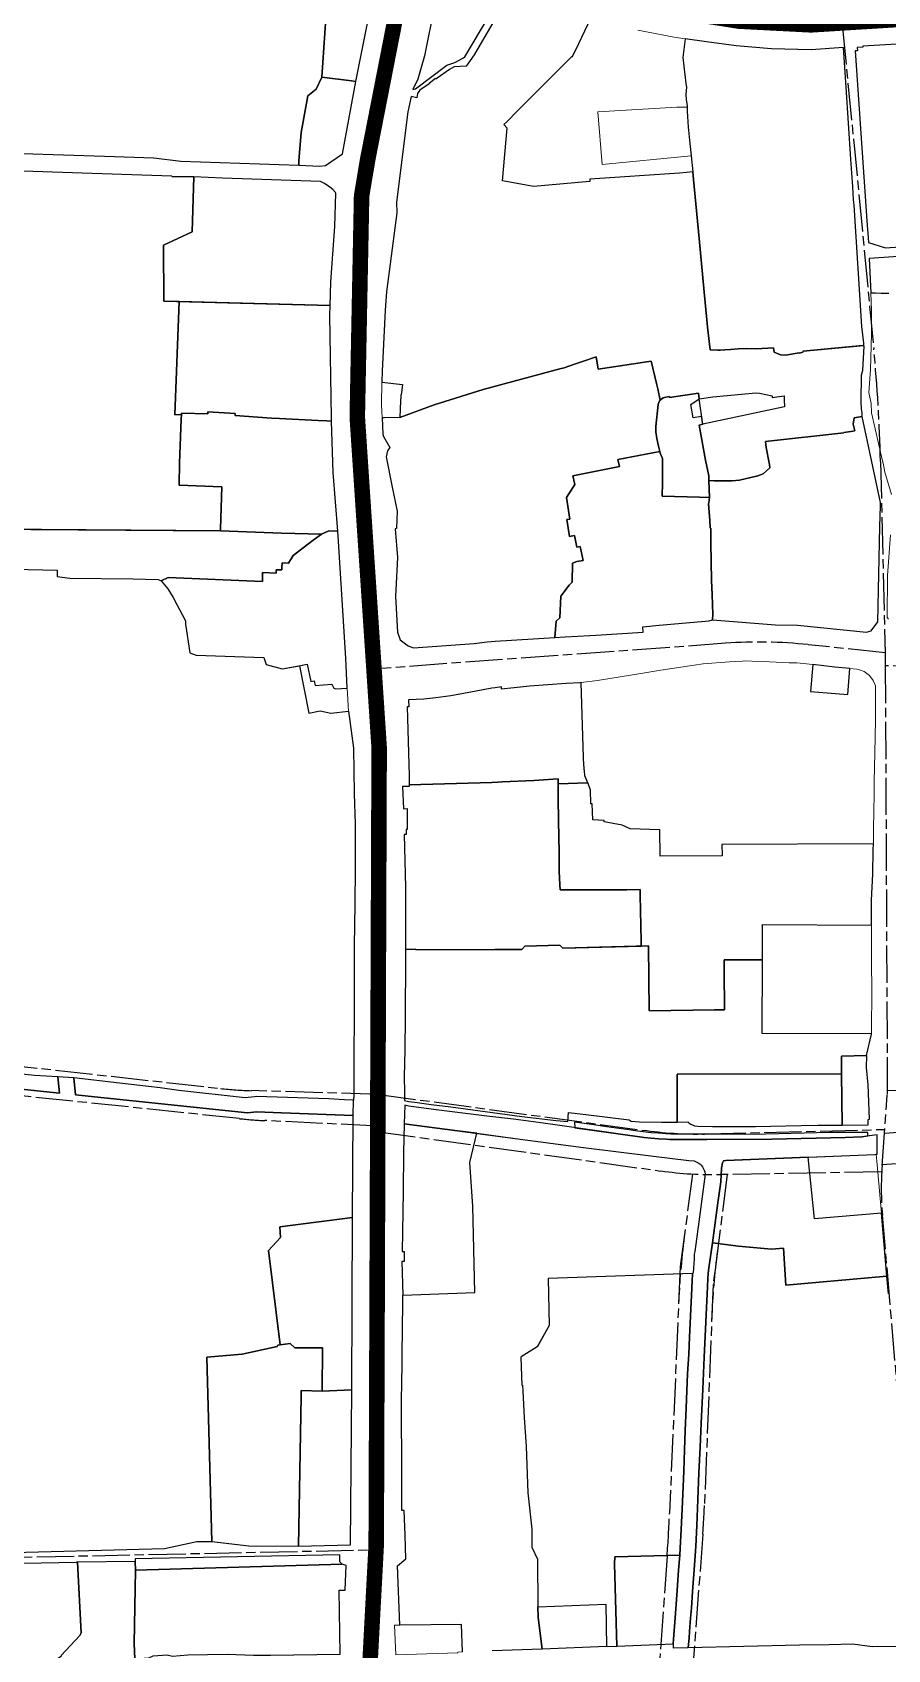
# Model space of a CAD drawing. Header units: millimetres. Extents: x 125232 to 134072, y 142885 to 152835.
# Drawn here: x 128286 to 128837, y 150699 to 151740 of the extents above; entities that cross this region are included whole.
import ezdxf

# ---------------------------------------------------------------- set-up
doc = ezdxf.new("R2010")
doc.units = ezdxf.units.MM
doc.linetypes.add('ACAD_ISO08W100', pattern=[36, 24, -3, 6, -3])
doc.linetypes.add('CENTER', pattern=[50.8, 31.75, -6.35, 6.35, -6.35])
for name, color, linetype in [('commerce', 10, 'Continuous'), ('commerce and residence', 32, 'Continuous'), ('green & plaza', 80, 'Continuous'), ('hospital', 231, 'Continuous'), ('industry', 35, 'Continuous'), ('military', 76, 'Continuous'), ('research & university', 30, 'Continuous'), ('reserve', 253, 'Continuous'), ('residence', 2, 'Continuous'), ('residence-bad', 41, 'Continuous'), ('villadom', 51, 'Continuous'), ('water', 4, 'Continuous'), ('老城北中心线', 7, 'ACAD_ISO08W100')]:
    doc.layers.add(name, color=color, linetype=linetype)
for name, color, linetype, lineweight in [('government', 221, 'Continuous', 0), ('municipal utilities', 151, 'Continuous', 0), ('school', 31, 'Continuous', 0), ('super block', 6, 'CENTER', 0)]:
    doc.layers.add(name, color=color, linetype=linetype, lineweight=lineweight)

msp = doc.modelspace()

# ---------------------------------------------------------------- linework, layer by layer
at = {"layer": 'commerce'}
for points in [[(128507.3, 151772.5), (128507, 151772.5), (128476.8, 151776.5), (128475.6, 151758.3), (128472.3, 151711.1), (128491.4, 151708.6), (128494.2, 151708.3), (128501, 151742.5)], [(128494.2, 151708.3), (128491.4, 151708.6), (128472.3, 151711.1), (128468.6, 151703.3), (128463.2, 151699.1), (128459, 151675.3), (128457.5, 151657.2), (128457.4, 151654.3), (128470.9, 151653.8), (128474.6, 151654.2), (128485.5, 151661.7)], [(128824.1, 151062.4), (128823.2, 151073.6), (128823.3, 151081.3), (128806.9, 151080.9), (128806.9, 151069.4), (128807.5, 151036.5), (128824.2, 151036.6), (128824.2, 151040), (128825.1, 151040.4)], [(128492.1, 150977), (128445.2, 150971.1), (128445.6, 150964.2), (128437.9, 150955.7), (128445.5, 150895.1), (128451.8, 150895.9), (128454.9, 150893.2), (128472.6, 150893.1), (128472.4, 150865.3), (128491.7, 150866)], [(128614.1, 150699.1), (128611.7, 150719.6), (128611.5, 150726.5), (128655.2, 150728.1), (128655.7, 150700.9)]]:
    msp.add_lwpolyline(points, close=True, dxfattribs=at)
at = {"layer": 'commerce and residence'}
for points in [[(128812.4, 151330.4), (128802.6, 151331.3), (128788.6, 151333), (128788.6, 151333), (128787, 151315.6), (128811.1, 151313.6)], [(128491.7, 150866), (128472.4, 150865.3), (128458.9, 150865.6), (128458.9, 150861.9), (128457.3, 150765.5), (128490.7, 150766.3)]]:
    msp.add_lwpolyline(points, close=True, dxfattribs=at)
at = {"layer": 'government'}
msp.add_lwpolyline([(128562.3, 150715), (128522.5, 150714.6), (128519.1, 150714.6), (128520, 150695.6), (128559.9, 150696.7), (128559.9, 150697.3), (128562.8, 150697.4)], close=True, dxfattribs=at)
at = {"layer": 'green & plaza'}
for points in [[(128719.5, 151464.4), (128715.3, 151487.1), (128717.6, 151487.6), (128716.9, 151492.5), (128711.5, 151491.8), (128710, 151500.3), (128715.3, 151504), (128714.8, 151507.6), (128696.3, 151504.9), (128696.3, 151505.4), (128693.9, 151505.1), (128692.1, 151504.7), (128690.2, 151503.1), (128690.1, 151502.9), (128689.8, 151502.6), (128689.3, 151501.6), (128688.9, 151500.4), (128687.3, 151486.2), (128687.3, 151482.8), (128688.1, 151478.4), (128689.2, 151473.4), (128690, 151470.1), (128690.3, 151469.1), (128691.8, 151465.6), (128691.6, 151450), (128691.5, 151441.3), (128715.6, 151440.6), (128722, 151440.5), (128721.5, 151451.3), (128721.6, 151454.5)], [(128823.9, 151031.8), (128812.6, 151031.8), (128799.4, 151031.8), (128758.1, 151030.7), (128744.3, 151030.5), (128734.1, 151030.6), (128724, 151030.6), (128714.7, 151030.6), (128700.2, 151030.7), (128697.1, 151030.7), (128693.8, 151030.8), (128689, 151031.2), (128684.4, 151031.6), (128675.9, 151032.5), (128668.6, 151033.6), (128662.1, 151034.5), (128655.6, 151035.4), (128647.5, 151036.6), (128635.1, 151038.3), (128635.2, 151034.8), (128663.2, 151030.9), (128679.9, 151028.6), (128684.5, 151028.1), (128689.3, 151027.7), (128694.3, 151027.4), (128696.4, 151027.3), (128720.3, 151027.2), (128762.1, 151027.5), (128809.6, 151028.4), (128820.1, 151029), (128823.9, 151029.5)]]:
    msp.add_lwpolyline(points, close=True, dxfattribs=at)
at = {"layer": 'hospital'}
for points in [[(128635.2, 151448.9), (128634, 151454.4), (128664, 151460.5), (128662.9, 151464.9), (128690, 151470.1), (128689.2, 151473.4), (128688.1, 151478.4), (128687.3, 151482.8), (128687.3, 151486.2), (128688.9, 151500.4), (128689.3, 151501.6), (128689.8, 151502.6), (128690.1, 151502.9), (128690.2, 151503.1), (128688.7, 151510.3), (128687.8, 151513.9), (128684.4, 151528.2), (128650.2, 151523), (128648.9, 151530.9), (128640.2, 151528), (128635.1, 151526.2), (128628.3, 151524), (128625.5, 151523.2), (128576.2, 151509.9), (128544.7, 151500), (128522.5, 151491.9), (128522.5, 151491.9), (128512.7, 151491.7), (128511.1, 151491.7), (128511.5, 151481.3), (128511.9, 151479.8), (128516, 151472.7), (128514.5, 151470.4), (128513.7, 151466.6), (128517.6, 151447.1), (128520.7, 151431.7), (128520.3, 151420.4), (128519.6, 151420.3), (128521, 151401.9), (128519.8, 151376.7), (128521, 151353.7), (128522.7, 151348.8), (128527.8, 151345), (128531.4, 151343.6), (128570.5, 151346.5), (128578.7, 151347.6), (128583.9, 151348), (128622.3, 151350.4), (128623.2, 151360.9), (128625.5, 151362.9), (128626.3, 151377), (128631.5, 151384), (128633.6, 151385.9), (128633.8, 151398.1), (128636.5, 151399.3), (128640.5, 151400), (128638.6, 151409), (128636.5, 151408.5), (128635, 151416), (128631.7, 151415.3), (128630, 151426.2), (128632, 151426.6), (128629.9, 151440.5)], [(128831.7, 151421.7), (128832.2, 151435), (128832.1, 151437.2), (128827.2, 151460.4), (128820.4, 151492.7), (128815.1, 151491.7), (128814.6, 151487.7), (128815.5, 151483.4), (128813.1, 151482.9), (128808.4, 151482.4), (128808.4, 151482.1), (128758.1, 151476.6), (128758.4, 151472.6), (128760.5, 151462.8), (128760.7, 151461.8), (128760.8, 151459.6), (128756.6, 151455.7), (128753.2, 151454.4), (128749.5, 151453.5), (128741.2, 151451.7), (128736.6, 151451.1), (128724.7, 151451.2), (128721.5, 151451.3), (128722, 151440.5), (128721.5, 151437.1), (128721.4, 151436.5), (128722.1, 151425.7), (128722.3, 151420.8), (128722.8, 151420.7), (128722.9, 151411.2), (128723.3, 151387), (128723.6, 151378), (128724.1, 151365.1), (128724, 151361.7), (128764.4, 151358.6), (128778.6, 151358.3), (128823.2, 151353.7), (128826.2, 151354.7), (128830.3, 151360.4)]]:
    msp.add_lwpolyline(points, close=True, dxfattribs=at)
at = {"layer": 'industry'}
for points in [[(128705.9, 150827.5), (128706.4, 150840), (128707, 150854.4), (128707.4, 150865.5), (128707.9, 150876.4), (128708.6, 150889), (128709.1, 150899.9), (128710.6, 150931.5), (128710.9, 150936.5), (128711.1, 150940.3), (128711.1, 150940.9), (128618.1, 150937.7), (128618.8, 150907.4), (128611, 150893.7), (128600.7, 150887.3), (128600.5, 150886.9), (128601.2, 150869.1), (128601.6, 150869.1), (128601.8, 150865.3), (128602.5, 150848.2), (128603.8, 150829.7), (128605, 150799.7), (128607.5, 150776.3), (128607.5, 150764.7), (128611.1, 150757.1), (128611.5, 150726.5), (128655.2, 150728.1), (128655.7, 150700.9), (128662.2, 150701.1), (128660.8, 150754.1), (128661.1, 150758.5), (128702.8, 150759.6), (128702.8, 150759.6), (128703.1, 150764.1), (128703.8, 150776.1), (128704.6, 150793.9), (128705.4, 150813.8)], [(128483.5, 150737.1), (128487.2, 150737.1), (128487.9, 150753), (128485.3, 150753.8), (128352.3, 150750), (128351.5, 150702.8), (128351.8, 150693), (128360.8, 150693.5), (128363.7, 150694.8), (128372.7, 150695.4), (128376, 150694.6), (128386, 150695.5), (128411.3, 150696), (128428.3, 150695.2), (128439.2, 150695.3), (128484, 150696)]]:
    msp.add_lwpolyline(points, close=True, dxfattribs=at)
at = {"layer": 'military'}
msp.add_lwpolyline([(128480.7, 151614.9), (128481.3, 151636.4), (128481.1, 151636.7), (128479.3, 151638.7), (128477.5, 151640.3), (128474.1, 151642.6), (128471.5, 151643.8), (128408.2, 151646.1), (128389.8, 151646.8), (128388.8, 151611.5), (128370.4, 151602.8), (128370.6, 151566.9), (128477.6, 151564), (128478.1, 151579.2)], close=True, dxfattribs=at)
msp.add_lwpolyline([(128273.9, 151394.3), (128301.9, 151393.6), (128301.9, 151389.5), (128310, 151388.6), (128350.5, 151388), (128366.8, 151387.7), (128368.8, 151386.9), (128373.4, 151388.9), (128434, 151386.4), (128434.1, 151392.1), (128442.9, 151391.8), (128442.9, 151393.9), (128446.5, 151393.8), (128446.5, 151395.1), (128446.8, 151398.4), (128450.7, 151398.1), (128453.8, 151403.2), (128463.9, 151410.9), (128466.7, 151413.1), (128472, 151416.9), (128446.2, 151417.5), (128406.9, 151418.9), (127974.2, 151422.2)], dxfattribs=at)
at = {"layer": 'municipal utilities'}
for points in [[(128523.6, 151507.6), (128523.8, 151509.9), (128524.2, 151513.1), (128511, 151514.8), (128510.7, 151500.3), (128511.1, 151491.7), (128512.7, 151491.7), (128522.5, 151491.9), (128522.5, 151491.9), (128522.7, 151497.5), (128522.7, 151498), (128523.1, 151506.2)], [(128715.3, 151504), (128710, 151500.3), (128711.5, 151491.8), (128716.9, 151492.5)], [(128488.6, 151317.8), (128481.3, 151317.4), (128480, 151317.8), (128478.7, 151320.3), (128468, 151319.4), (128467.4, 151322.5), (128465.2, 151322.1), (128462.9, 151333.2), (128457.8, 151332), (128463.9, 151301.6), (128471.3, 151303.1), (128478, 151301.6), (128489.4, 151302.9)]]:
    msp.add_lwpolyline(points, close=True, dxfattribs=at)
at = {"layer": 'research & university'}
for points in [[(128273.9, 151394.3), (128301.9, 151393.6), (128301.9, 151389.5), (128310, 151388.6), (128350.5, 151388), (128366.8, 151387.7), (128368.8, 151386.9), (128373, 151381.7), (128376.6, 151376.1), (128378.9, 151371.6), (128384.4, 151361.1), (128384.4, 151359), (128387.3, 151340.5), (128391.4, 151339), (128435, 151337.4), (128436.4, 151332.9), (128446.7, 151330.2), (128457.8, 151332), (128463.9, 151301.6), (128471.3, 151303.1), (128478, 151301.6), (128489.4, 151302.9), (128492.6, 151279.2), (128493.2, 151250), (128493.7, 151230.2), (128493.8, 151202), (128493.6, 151178.5), (128493.2, 151152), (128493.2, 151134.4), (128493, 151107), (128492.9, 151080.9), (128492.8, 151055.7), (128492.7, 151052.5), (128486.8, 151052.7), (128476.7, 151053.4), (128430.3, 151054.9), (128428.8, 151054.7), (128423, 151054.1), (128380.2, 151058.8), (128368.2, 151060.5), (128341.9, 151063.5), (128312.5, 151066.9), (128302.3, 151067.5), (128287.3, 151068.4), (128265, 151070.7)], [(128257.2, 150761), (128371, 150764), (128391.8, 150768.5), (128401.5, 150768.5), (128398.2, 150887.2), (128420.9, 150889), (128443.6, 150893.9), (128443.9, 150894.9), (128445.5, 150895.1), (128437.9, 150955.7), (128445.6, 150964.2), (128445.2, 150971.1), (128492.1, 150977), (128492.4, 151042.6), (128446.3, 151044.3), (128430.1, 151045.1), (128424.3, 151044.3), (128313.6, 151055.9), (128312.5, 151066.9), (128302.3, 151067.5), (128303.4, 151057), (128200.9, 151067.8)]]:
    msp.add_lwpolyline(points, dxfattribs=at)
for points in [[(128756.1, 151142.9), (128731.5, 151142.8), (128731.5, 151135.9), (128731.6, 151110.7), (128729.1, 151110.7), (128725.2, 151110.7), (128683.2, 151110), (128682.7, 151151.8), (128627.5, 151150.4), (128625.5, 151152.4), (128603.1, 151151.6), (128601, 151149.6), (128583.6, 151149.6), (128532.9, 151149.4), (128532.8, 151149.8), (128526.2, 151149.6), (128526.2, 151141.5), (128526.2, 151131.7), (128526, 151118.1), (128526, 151105.7), (128525.8, 151085), (128525.2, 151067.6), (128525.6, 151057.6), (128525.6, 151052.4), (128528.4, 151051.7), (128533.7, 151051), (128542.7, 151049.8), (128555.3, 151048.2), (128601.1, 151042), (128623.2, 151039.5), (128630.7, 151038.7), (128631.2, 151044.5), (128635.1, 151044.1), (128644, 151043.1), (128670.3, 151039.9), (128671.6, 151039), (128676.9, 151038.5), (128691.1, 151038.4), (128701.1, 151038.4), (128701.2, 151038.4), (128701.2, 151069.3), (128806.9, 151069.4), (128806.9, 151080.9), (128823.2, 151081.3), (128826.3, 151095.1), (128826.3, 151095.3), (128755.9, 151095.4)], [(128352.3, 150750), (128352.1, 150755.6), (128314.8, 150755.1), (128317.2, 150709.7), (128316.5, 150707.9), (128304.3, 150695.1), (128304.4, 150694.9), (128304.3, 150694.8), (128304.5, 150694.7), (128304.3, 150694.5), (128301.3, 150692.4), (128291.8, 150692.2), (128291.7, 150692.1), (128291.9, 150683.3), (128310, 150687.3), (128316.7, 150688.2), (128331.7, 150690.4), (128339.4, 150691.8), (128339.6, 150692.1), (128351.8, 150693), (128351.5, 150702.8)]]:
    msp.add_lwpolyline(points, close=True, dxfattribs=at)
msp.add_lwpolyline([(128837.3, 150927.9), (128836.3, 150939.3), (128771.1, 150933.4), (128769.6, 150957.3), (128761.9, 150956.6), (128740.7, 150958.5), (128723.8, 150960.7), (128721.4, 150943), (128720.9, 150937.9), (128720.6, 150932.3), (128718.6, 150887), (128717.7, 150866.4), (128716.7, 150844.7), (128716, 150829.2), (128715.2, 150812.6), (128714.5, 150795.4), (128713.9, 150778.8), (128713.1, 150765.3), (128711.9, 150747.4), (128711.1, 150736.2), (128710.3, 150725.6), (128709.8, 150719.2), (128709.1, 150710.6), (128708.8, 150706.2), (128708.3, 150700.2), (128779.9, 150702), (128798.8, 150702.2), (128814.1, 150702.6), (128826.8, 150700.8), (128851.7, 150701.1, 0.435336)], format="xyb", dxfattribs=at)
at = {"layer": 'reserve'}
for points in [[(128562.8, 150697.4), (128562.3, 150715), (128522.5, 150714.6), (128521, 150752.7), (128526.4, 150757.4), (128525.9, 150772.6), (128525.4, 150788.4), (128523.7, 150788.4), (128523.7, 150824.4), (128523.5, 150844.8), (128523.6, 150857.6), (128523.8, 150872.6), (128524, 150880.4), (128524, 150888.9), (128524.4, 150922.1), (128524.4, 150927.1), (128570.8, 150928.7), (128569.5, 150984.2), (128567.6, 151012.5), (128572.1, 151031.2), (128596.7, 151027.9), (128640.9, 151022.1), (128684.2, 151016.7), (128708.6, 151013.8), (128712, 151013.4), (128713.4, 151012.9), (128714.7, 151012.2), (128715.8, 151011.5), (128716.7, 151010.6), (128717.4, 151009.7), (128718, 151008.8), (128718.5, 151007.5), (128718.9, 151006.4), (128719.1, 151004.8), (128717.9, 150995.3), (128715.2, 150974.2), (128712.5, 150955.1), (128712.2, 150953.3), (128712.1, 150950.4), (128711.5, 150941.4), (128711.1, 150940.9), (128618.1, 150937.7), (128618.8, 150907.4), (128611.1, 150893.9), (128610.9, 150893.7), (128600.7, 150887.3), (128600.5, 150886.9), (128601.2, 150869.1), (128601.6, 150869.1), (128601.8, 150865.3), (128602.5, 150848.2), (128603.8, 150829.7), (128605, 150799.7), (128607.5, 150776.3), (128607.5, 150764.7), (128611.1, 150757.1), (128611.5, 150726.5), (128611.7, 150719.6), (128614.1, 150699.1), (128582, 150698.1)], [(128304.3, 150695.1), (128316.5, 150707.9), (128317.2, 150709.7), (128314.8, 150755.1), (128314.2, 150755.1), (128314.2, 150755), (128257, 150753.9), (128257.3, 150747.9), (128254.7, 150747.9), (128255.3, 150733.4), (128258.1, 150709.1), (128258.9, 150705.1), (128259.2, 150704.5), (128259, 150704.5), (128260.8, 150700.3), (128260.9, 150700.4), (128264.1, 150695.7)]]:
    msp.add_lwpolyline(points, dxfattribs=at)
at = {"layer": 'residence'}
for points in [[(128579.9, 151750), (128587.9, 151767.7), (128589.4, 151771.7), (128566.6, 151784), (128559.2, 151786.5), (128554.8, 151785.4), (128552.8, 151784.3), (128551.2, 151782.7), (128549, 151778.6), (128548.6, 151775.5), (128545, 151757.7), (128538.3, 151724.7), (128534.1, 151709.8), (128530.8, 151703.1), (128532.6, 151703.6), (128552.7, 151718.8), (128557.9, 151720.5), (128563.6, 151723.5), (128564.3, 151724.2)], [(128815.1, 151628.7), (128814.7, 151632), (128814.2, 151640.7), (128813.6, 151649.2), (128813, 151658.2), (128809.9, 151704.6), (128808.2, 151730.1), (128787.4, 151728.7), (128761.9, 151729.2), (128739.1, 151731.2), (128720, 151733.8), (128706.3, 151735.7), (128704.9, 151723.6), (128706.8, 151707), (128706.8, 151707), (128707.1, 151704.6), (128706.7, 151699.8), (128707, 151696.7), (128707.6, 151692.6), (128707.6, 151691.8), (128707.5, 151689.2), (128708.3, 151678.8), (128708.4, 151676.8), (128709.2, 151668.4), (128709.4, 151668.4), (128710.2, 151660.3), (128711.2, 151650.1), (128711.7, 151645.1), (128715.3, 151607.1), (128718.6, 151572.7), (128720.3, 151554.8), (128720.7, 151550), (128722.3, 151535.5), (128727.3, 151535.4), (128728.8, 151535.3), (128731.8, 151535.6), (128735.4, 151535.8), (128740.4, 151536.2), (128746, 151536.4), (128752, 151536.1), (128763.2, 151536.8), (128763.6, 151534), (128767.7, 151532.3), (128771, 151532.1), (128779.8, 151533.5), (128779.9, 151533.3), (128782.1, 151534), (128782.2, 151534.6), (128821.4, 151538.4), (128821.3, 151539.7), (128820, 151550.5)], [(128477.4, 151557.7), (128477.6, 151564), (128380.3, 151566.7), (128377.5, 151493.7), (128381.8, 151493.8), (128381.8, 151494.8), (128398.8, 151494.3), (128398.9, 151495.5), (128416.5, 151494.6), (128416.4, 151493.3), (128439.9, 151491.5), (128445, 151491.4), (128469.6, 151490), (128475.4, 151489.7), (128478.6, 151489.6), (128478.5, 151491.9)], [(128478.6, 151489.6), (128475.4, 151489.7), (128469.6, 151490), (128445, 151491.4), (128439.9, 151491.5), (128416.4, 151493.3), (128416.5, 151494.6), (128398.9, 151495.5), (128398.8, 151494.3), (128381.8, 151494.8), (128381.8, 151493.8), (128381.7, 151490.8), (128380.7, 151462.5), (128380.3, 151448.3), (128407.8, 151447.4), (128406.9, 151420.2), (128406.9, 151418.9), (128446.2, 151417.5), (128472, 151416.9), (128476.7, 151419), (128482.6, 151418.7), (128479.6, 151456.6)], [(128722.3, 151420.8), (128722.1, 151425.7), (128721.4, 151436.4), (128721.4, 151436.5), (128721.5, 151437.1), (128722, 151440.5), (128715.6, 151440.6), (128691.5, 151441.3), (128691.6, 151450), (128691.8, 151465.6), (128690.3, 151469.1), (128690, 151470.1), (128662.9, 151464.9), (128664, 151460.5), (128634, 151454.4), (128635.2, 151448.9), (128629.9, 151440.5), (128632, 151426.6), (128630, 151426.2), (128631.7, 151415.3), (128635, 151416), (128636.5, 151408.5), (128638.6, 151409), (128640.5, 151400), (128636.5, 151399.3), (128633.8, 151398.1), (128633.6, 151385.9), (128631.5, 151384), (128626.3, 151377), (128625.5, 151362.9), (128623.2, 151360.9), (128622.3, 151350.4), (128629.1, 151350.8), (128645, 151351.7), (128648.8, 151351.9), (128679.2, 151353.7), (128679, 151357.2), (128689.6, 151358.2), (128721.8, 151361), (128724, 151361.7), (128724.1, 151365.1), (128723.6, 151378), (128723.3, 151387), (128722.9, 151411.2), (128722.8, 151420.7)], [(128639.3, 151321.3), (128638.5, 151321.2), (128629.7, 151320.7), (128606, 151319.1), (128600.3, 151318.4), (128594, 151317.7), (128589.9, 151317.3), (128588.1, 151317.1), (128587.9, 151318.6), (128583.9, 151318), (128581.8, 151317.7), (128571.6, 151315.9), (128555.4, 151312.8), (128545.6, 151311.4), (128538, 151310.7), (128528.2, 151310.2), (128528.4, 151305.7), (128527.2, 151305.7), (128528.5, 151261.4), (128528.5, 151255.5), (128581.8, 151257.1), (128585.6, 151257.2), (128588.5, 151257.4), (128608.9, 151258.4), (128624.5, 151259.3), (128624.6, 151256.1), (128643.6, 151256.7), (128641.7, 151261.3), (128641.4, 151264.7), (128641.3, 151265.4), (128641.3, 151266), (128641.2, 151266.5), (128641.1, 151268.1), (128640.9, 151273.2)], [(128826.4, 151181.3), (128827.1, 151198.1), (128827.3, 151213.6), (128827.5, 151217.6), (128730, 151217.1), (128730.2, 151209.8), (128690.1, 151209.5), (128689.9, 151226.6), (128670.8, 151227.2), (128665.8, 151229.5), (128654.1, 151231.6), (128654.2, 151232.5), (128646.8, 151233), (128646.5, 151243.2), (128645.5, 151243.2), (128645.4, 151252.3), (128643.6, 151256.7), (128624.6, 151256.1), (128624.6, 151246.2), (128624.7, 151233.2), (128625, 151221.4), (128625.1, 151212.7), (128625.2, 151203.3), (128625.2, 151199.9), (128625.6, 151191.2), (128625.7, 151188), (128645.6, 151188), (128668.8, 151188), (128677.3, 151188.2), (128677.4, 151184.5), (128677.8, 151164.8), (128677.9, 151154.8), (128678, 151151.7), (128682.7, 151151.8), (128683.2, 151110), (128725.2, 151110.7), (128729.1, 151110.7), (128731.6, 151110.7), (128731.5, 151135.9), (128731.5, 151142.8), (128756.1, 151142.9), (128756.1, 151165.7), (128826.4, 151165.1)], [(128806.9, 151069.4), (128701.2, 151069.3), (128701.2, 151038.4), (128708, 151038.6), (128708.8, 151037.7), (128709.9, 151037), (128712.3, 151036), (128714.4, 151035.7), (128723.8, 151035.6), (128751.7, 151035.6), (128781, 151036.2), (128791.8, 151036.4), (128807.5, 151036.5)], [(128572.1, 151031.2), (128559.6, 151032.8), (128525.2, 151037.2), (128524.8, 151018.8), (128524.7, 150993.5), (128524, 150955.1), (128525.2, 150955.1), (128525.3, 150949.2), (128525.3, 150948.7), (128523.7, 150948.6), (128524.4, 150927.1), (128570.8, 150928.7), (128569.5, 150984.2), (128567.6, 151012.5)], [(128832.8, 150979.9), (128789.7, 150976.1), (128785.5, 151015.8), (128732.4, 151013.6), (128730.9, 151013.4), (128730.4, 151012.2), (128729.7, 151008.8), (128729.2, 151000), (128727.3, 150986.4), (128723.8, 150960.7), (128740.7, 150958.5), (128761.9, 150956.6), (128769.6, 150957.3), (128771.1, 150933.4), (128836.3, 150939.3)], [(128458.9, 150861.9), (128458.9, 150865.6), (128472.4, 150865.3), (128472.6, 150893.1), (128454.9, 150893.2), (128451.8, 150895.9), (128445.5, 150895.1), (128443.9, 150894.9), (128443.6, 150893.9), (128420.9, 150889), (128398.2, 150887.2), (128401.5, 150768.5), (128425.3, 150765.7), (128457.3, 150765.5)], [(128700.9, 150734), (128702.1, 150750), (128702.8, 150759.6), (128661.1, 150758.5), (128660.8, 150754.1), (128662.2, 150701.1), (128698.6, 150702.6), (128698.8, 150705.6), (128699.8, 150719.3)]]:
    msp.add_lwpolyline(points, close=True, dxfattribs=at)
for points in [[(128252.9, 151662.8), (128332.3, 151660.2), (128364.1, 151659.1), (128381.5, 151657), (128457.4, 151654.3), (128457.5, 151657.2), (128459, 151675.3), (128463.2, 151699.1), (128468.6, 151703.3), (128472.3, 151711.1), (128475.6, 151758.3)], [(128584.8, 151750), (128570.4, 151725.3), (128565.3, 151718.1), (128557.6, 151717.6), (128554.5, 151716), (128546.6, 151710.4), (128545.7, 151709.7), (128545.4, 151710.1), (128541.5, 151706.9), (128541.5, 151706.8), (128535.5, 151702.6), (128534.8, 151701.8), (128534, 151700.4), (128533.6, 151699.2), (128533.4, 151697.8), (128529.8, 151698.6), (128527.6, 151688.8), (128520.4, 151630.5), (128520.5, 151623.6), (128514, 151572.9), (128513, 151561.1), (128511.5, 151530.3), (128511.2, 151522), (128511, 151514.8), (128524.2, 151513.1), (128523.8, 151509.9), (128523.6, 151507.6), (128523.1, 151506.2), (128522.7, 151498), (128522.7, 151497.5), (128522.5, 151491.9), (128544.7, 151500), (128576.2, 151509.9), (128625.5, 151523.2), (128628.3, 151524), (128635.1, 151526.2), (128640.2, 151528), (128648.9, 151530.9), (128650.2, 151523), (128684.4, 151528.2), (128687.8, 151513.9), (128688.7, 151510.3), (128690.2, 151503.1), (128692.1, 151504.7), (128693.9, 151505.1), (128696.3, 151505.4), (128696.3, 151504.9), (128714.8, 151507.6), (128715.3, 151504), (128724.2, 151505.3), (128751.9, 151507.8), (128754.2, 151507.6), (128762.3, 151505.9), (128762.4, 151504.9), (128770.1, 151505.8), (128770.1, 151503.4), (128770.2, 151498.8), (128717.6, 151487.6), (128715.3, 151487.1), (128719.5, 151464.4), (128721.6, 151454.5), (128721.5, 151451.6), (128721.6, 151451.3), (128724.7, 151451.2), (128736.6, 151451.1), (128741.2, 151451.7), (128749.5, 151453.5), (128753.2, 151454.4), (128756.6, 151455.7), (128760.8, 151459.6), (128760.7, 151461.8), (128760.5, 151462.8), (128758.4, 151472.6), (128758.1, 151476.6), (128808.4, 151482.1), (128808.4, 151482.4), (128813.1, 151482.9), (128815.5, 151483.4), (128814.6, 151487.7), (128815.1, 151491.7), (128820.4, 151492.7), (128820.3, 151494.9), (128819.8, 151497.5), (128819.6, 151502), (128819.9, 151519.4), (128820.7, 151522.1), (128821.5, 151537.9), (128821.4, 151538.3), (128820.8, 151538.3), (128782.2, 151534.6), (128782.1, 151534), (128779.9, 151533.3), (128779.8, 151533.5), (128771, 151532.1), (128767.7, 151532.3), (128763.6, 151534), (128763.2, 151536.8), (128752, 151536.1), (128746, 151536.4), (128740.4, 151536.2), (128735.4, 151535.8), (128731.8, 151535.6), (128728.8, 151535.3), (128727.3, 151535.4), (128722.3, 151535.5), (128720.7, 151550), (128720.3, 151554.8), (128718.6, 151572.7), (128715.3, 151607.1), (128711.7, 151645.1), (128711.2, 151650.1), (128711.2, 151650.1), (128707.1, 151649.7), (128707.1, 151649.7), (128707.1, 151649.7), (128702.6, 151649.3), (128645, 151645.4), (128645, 151643.9), (128608.7, 151640.7), (128588.6, 151644.3), (128591.7, 151678.2), (128589.4, 151680.5), (128591.4, 151682.3), (128598.4, 151689.4), (128633.2, 151724.3), (128633.8, 151724.3), (128637.8, 151732.7), (128637.8, 151732.7), (128645.6, 151749.1)], [(128864.3, 151733.6), (128820.7, 151731), (128820.8, 151730.3), (128817.1, 151730.1), (128817.2, 151728), (128815.9, 151728), (128823.5, 151615.6), (128823.9, 151610.5), (128824.4, 151604.7), (128835.3, 151601.2), (128897.2, 151605.4)], [(128959.7, 151603.5), (128824.9, 151594.4), (128825.8, 151572.1), (128828.9, 151572.2), (128832.6, 151571.9), (128837.5, 151571.9)]]:
    msp.add_lwpolyline(points, dxfattribs=at)
at = {"layer": 'residence-bad'}
for points in [[(128717.6, 151487.6), (128715.3, 151504), (128724.2, 151505.3), (128751.9, 151507.8), (128754.2, 151507.6), (128762.3, 151505.9), (128762.4, 151504.9), (128770.1, 151505.8), (128770.1, 151503.4), (128770.2, 151498.8)], [(128484.7, 151384.8), (128482.8, 151415.6), (128482.6, 151418.7), (128476.7, 151419), (128472, 151416.9), (128466.7, 151413.1), (128463.9, 151410.9), (128453.8, 151403.2), (128450.7, 151398.1), (128446.8, 151398.4), (128446.5, 151395.1), (128446.5, 151393.8), (128442.9, 151393.9), (128442.9, 151391.8), (128434.1, 151392.1), (128434, 151386.4), (128373.4, 151388.9), (128368.8, 151386.9), (128373, 151381.7), (128376.6, 151376.1), (128378.9, 151371.6), (128384.4, 151361.1), (128384.4, 151359), (128387.3, 151340.5), (128391.4, 151339), (128435, 151337.4), (128436.4, 151332.9), (128446.7, 151330.2), (128457.5, 151332), (128462.9, 151333.2), (128465.2, 151322.1), (128467.4, 151322.5), (128468, 151319.4), (128478.7, 151320.3), (128480, 151317.8), (128481.3, 151317.4), (128488.6, 151317.8), (128487.7, 151337.1)], [(128625, 151221.4), (128624.7, 151233.2), (128624.6, 151246.2), (128624.6, 151256.1), (128624.5, 151259.3), (128608.9, 151258.4), (128588.5, 151257.4), (128585.6, 151257.2), (128581.8, 151257.1), (128528.5, 151255.5), (128528.5, 151254.5), (128524.3, 151254.4), (128524.8, 151240.1), (128527.2, 151240.2), (128527.2, 151226.7), (128526.6, 151226.7), (128526.6, 151223.5), (128525.4, 151223.5), (128526.2, 151189.6), (128526.2, 151169.9), (128526.2, 151149.6), (128532.8, 151149.8), (128532.9, 151149.4), (128583.6, 151149.6), (128601, 151149.6), (128603.1, 151151.6), (128625.5, 151152.4), (128627.5, 151150.4), (128678, 151151.7), (128677.9, 151154.8), (128677.8, 151164.8), (128677.4, 151184.5), (128677.3, 151188.2), (128668.8, 151188), (128645.6, 151188), (128625.7, 151188), (128625.6, 151191.2), (128625.2, 151199.9), (128625.2, 151203.3), (128625.1, 151212.7)], [(128485.3, 150753.8), (128485.3, 150753.8), (128483.9, 150755.3), (128483.9, 150759.9), (128352.1, 150757.3), (128352.1, 150755.6), (128352.1, 150755.6), (128352.3, 150750), (128485.3, 150753.8)]]:
    msp.add_lwpolyline(points, close=True, dxfattribs=at)
at = {"layer": 'school'}
for points in [[(128645.6, 151749.1), (128633.8, 151724.3), (128633.2, 151724.3), (128598.4, 151689.4), (128591.4, 151682.3), (128589.4, 151680.5), (128591.7, 151678.2), (128588.6, 151644.3), (128608.7, 151640.7), (128645, 151643.9), (128645, 151645.4), (128702.6, 151649.3), (128707.1, 151649.7), (128711.2, 151650.1), (128710.2, 151660.3), (128652.9, 151654.8), (128650, 151688.6), (128700.9, 151691.8), (128707.6, 151691.8), (128707.6, 151692.6), (128707, 151696.7), (128706.7, 151699.8), (128707.1, 151704.6), (128706.8, 151707), (128704.9, 151723.6), (128706.3, 151735.7), (128699.2, 151736.7), (128675.8, 151741.3)], [(128837.5, 151571.9), (128832.6, 151571.9), (128828.9, 151572.2), (128825.8, 151572.1), (128826.3, 151560.8), (128826.4, 151556.8), (128826.4, 151545.8), (128825.6, 151522.8), (128824.7, 151508), (128826.1, 151501), (128826.4, 151495), (128833.5, 151464), (128833.8, 151462.6), (128834.9, 151456.7), (128839.1, 151442.3)], [(128838.6, 151416.5), (128836.6, 151390.2), (128836.4, 151363.2), (128837.3, 151362.1)]]:
    msp.add_lwpolyline(points, dxfattribs=at)
for points in [[(128708.3, 151678.8), (128707.5, 151689.2), (128707.6, 151691.8), (128700.9, 151691.8), (128650, 151688.6), (128652.9, 151654.8), (128710.2, 151660.3), (128709.4, 151668.4), (128709.2, 151668.4), (128708.4, 151676.8)], [(128828.5, 151275.9), (128828.8, 151297.2), (128828.9, 151316.4), (128828.9, 151318), (128828.8, 151319.3), (128827.4, 151322.7), (128825.1, 151325.8), (128821.7, 151328.4), (128819.2, 151329.4), (128816.8, 151330), (128812.4, 151330.4), (128811.1, 151313.6), (128787, 151315.6), (128788.6, 151333), (128778.2, 151334), (128773.3, 151334.1), (128760.7, 151334.7), (128753.1, 151335), (128745.1, 151335.3), (128743, 151335.2), (128734.8, 151334.6), (128718, 151333.3), (128712.1, 151332.5), (128690.7, 151329.4), (128677.8, 151327.1), (128649.9, 151322.6), (128639.3, 151321.3), (128640.9, 151273.2), (128641.1, 151268.1), (128641.2, 151267.2), (128641.3, 151266), (128641.3, 151265.4), (128641.4, 151264.7), (128641.7, 151261.3), (128645.4, 151252.3), (128645.5, 151243.2), (128646.5, 151243.2), (128646.8, 151233), (128654.2, 151232.5), (128654.1, 151231.6), (128665.8, 151229.5), (128670.8, 151227.2), (128689.9, 151226.6), (128690.1, 151209.5), (128730.2, 151209.8), (128730, 151217.1), (128827.5, 151217.6), (128827.6, 151221), (128827.6, 151227.1), (128827.8, 151238.3), (128828, 151249.4), (128828.1, 151257.6)], [(128826.5, 151122), (128826.4, 151142.4), (128826.4, 151163.9), (128826.4, 151165.1), (128756.1, 151165.7), (128756.1, 151142.9), (128755.9, 151095.4), (128826.3, 151095.3), (128826.3, 151098.4)], [(128829.9, 151010.9), (128829.4, 151017.7), (128828.4, 151017.6), (128785.5, 151015.8), (128789.7, 150976.1), (128832.8, 150979.9), (128832.4, 150984.5)]]:
    msp.add_lwpolyline(points, close=True, dxfattribs=at)
at = {"layer": 'super block'}
msp.add_lwpolyline([(128509.2, 151279.5), (128506.2, 151325), (128495.1, 151492.1), (128497.9, 151634.7), (128501.9, 151658.5), (128534.1, 151822.9), (128385.2, 151918.9), (128356.3, 151928.2), (128342.5, 151929.4), (128328.7, 151930.5), (128292.9, 151922.4), (128247.7, 151903.8), (128184.1, 151860.1), (127482, 151174.9), (127470.9, 151164), (127278.8, 150970.6), (127908.7, 150328.3), (128157, 150568.6), (128157.2, 150568.2), (128231.6, 150624.4), (128278.4, 150645.7), (128342.1, 150662.2), (128501.9, 150663.9), (128507.3, 150766.1)], close=True, dxfattribs=at)
at = {"layer": 'super block', "const_width": 10}
msp.add_lwpolyline([(129219.8, 151314.7), (129191.8, 151752.5), (129083.5, 151758.4), (128885.8, 151750.8), (128787.4, 151744.7), (128740.9, 151747.1), (128679.5, 151756.9), (128620, 151774.7), (128571.1, 151799.1), (128534.1, 151822.9), (128501.9, 151658.5), (128497.9, 151634.7), (128495.1, 151492.1), (128506.2, 151325), (128509.2, 151279.5), (128507.3, 150766.1), (128501.9, 150663.9), (128702.5, 150666.2), (128876.1, 150673.5), (129260.4, 150680.1)], close=True, dxfattribs=at)
at = {"layer": 'villadom'}
msp.add_lwpolyline([(128101.3, 151421.2), (128406.9, 151418.9), (128406.9, 151420.2), (128407.8, 151447.4), (128380.3, 151448.3), (128380.7, 151462.5), (128381.7, 151490.8), (128381.8, 151493.8), (128377.5, 151493.7), (128380.3, 151566.7), (128370.6, 151566.9), (128370.4, 151602.8), (128388.8, 151611.5), (128389.8, 151646.8), (128387.5, 151646.8), (128376.1, 151646.8), (128375.6, 151647.2), (128356.4, 151647.9), (128298.9, 151649.9), (128254.4, 151651.4)], dxfattribs=at)
at = {"layer": 'water'}
for points in [[(128302.3, 151067.5), (128287.3, 151068.4), (128265, 151070.7), (128232.2, 151074.1), (128199.5, 151077.6), (128200.9, 151067.8), (128303.4, 151057)], [(128312.5, 151066.9), (128313.6, 151055.9), (128424.3, 151044.3), (128430.1, 151045.1), (128446.3, 151044.3), (128492.4, 151042.6), (128492.7, 151052.5), (128486.8, 151052.7), (128476.7, 151053.4), (128430.3, 151054.9), (128428.8, 151054.7), (128423, 151054.1), (128380.2, 151058.8), (128368.2, 151060.5), (128341.9, 151063.5), (128312.5, 151066.9)], [(128828.4, 151017.6), (128829.9, 151017.7), (128829.9, 151030.3), (128820.1, 151029), (128809.6, 151028.4), (128762.1, 151027.5), (128720.3, 151027.2), (128696.4, 151027.3), (128694.3, 151027.4), (128689.3, 151027.7), (128684.5, 151028.1), (128679.9, 151028.6), (128663.2, 151030.9), (128621.1, 151036.8), (128608.6, 151038.5), (128595.8, 151040.2), (128578.6, 151042.3), (128546, 151046.4), (128528.4, 151048.6), (128525.7, 151049.4), (128525.2, 151037.2), (128559.6, 151032.8), (128596.7, 151027.9), (128640.9, 151022.1), (128684.2, 151016.7), (128708.6, 151013.8), (128712, 151013.4), (128713.4, 151012.9), (128714.7, 151012.2), (128715.8, 151011.5), (128716.7, 151010.6), (128717.4, 151009.7), (128718, 151008.8), (128718.5, 151007.5), (128718.9, 151006.4), (128719.1, 151004.8), (128717.9, 150995.3), (128715.2, 150974.2), (128712.5, 150955.1), (128712.2, 150953.3), (128712.1, 150950.4), (128711.5, 150941.4), (128711.1, 150940.9), (128711.1, 150940.3), (128710.9, 150936.5), (128710.6, 150931.5), (128709.1, 150899.9), (128708.6, 150889), (128707.9, 150876.4), (128707.4, 150865.5), (128707, 150854.4), (128706.4, 150840), (128705.9, 150827.5), (128705.4, 150813.8), (128704.6, 150793.9), (128703.8, 150776.1), (128703.1, 150764.1), (128702.8, 150759.6), (128702.1, 150750), (128700.9, 150734), (128699.8, 150719.3), (128698.8, 150705.6), (128698.6, 150702.6), (128698.5, 150700.1), (128708.3, 150700.2), (128708.8, 150706.2), (128709.1, 150710.6), (128709.8, 150719.2), (128710.3, 150725.6), (128711.1, 150736.2), (128711.9, 150747.4), (128713.1, 150765.3), (128713.9, 150778.8), (128714.5, 150795.4), (128715.2, 150812.6), (128716, 150829.2), (128716.7, 150844.7), (128717.7, 150866.4), (128718.6, 150887), (128720.6, 150932.3), (128720.9, 150937.9), (128721.4, 150943), (128723.8, 150960.8), (128727.3, 150986.4), (128729.2, 151000), (128729.7, 151008.8), (128730.4, 151012.2), (128730.9, 151013.4), (128732.4, 151013.6)]]:
    msp.add_lwpolyline(points, close=True, dxfattribs=at)
at = {"layer": '老城北中心线', "linetype": 'ACAD_ISO08W100', "lineweight": 25}
for p, q in [((128537.2, 151821.8), (128509.1, 151678.1)), ((128807.7, 151743), (128827.8, 151536.1)), ((128495.7, 151477.1), (128508.7, 151258.7)), ((128832.1, 151463.7), (128835.1, 151340.5)), ((128732.3, 151346.6), (128504.5, 151330)), ((128835.1, 151340.5), (128785.6, 151345.7)), ((129017.2, 151328.8), (128835.2, 151332.1)), ((128835.2, 151332.1), (128836.5, 151055.7)), ((128510.1, 151204.5), (128505.7, 150666.2)), ((128193.4, 151083.7), (128407, 151060.1)), ((128419.3, 151040.7), (128195.2, 151064)), ((128508.9, 151056.2), (128427, 151058.7)), ((128508.9, 151056.2), (128681.5, 151032.9)), ((128833.2, 151010.4), (128836.5, 151055.7)), ((128836.5, 151058.7), (128912.8, 151061.8)), ((128508.7, 151035.8), (128435.5, 151039.4)), ((128721.3, 151030.8), (128834.9, 151033.7)), ((128508.7, 151032.2), (128690.7, 151006.9)), ((128711.1, 151005), (128703.1, 150945.4)), ((128733.4, 151004.7), (128724.3, 150933.8)), ((128832.9, 151006.4), (128729.5, 151004.6)), ((128847.6, 150813.2), (128833.4, 150978.6)), ((128703.1, 150945.4), (128696.2, 150786.7)), ((128724.3, 150933.8), (128718.7, 150791.6)), ((128072.7, 150754.1), (128506.5, 150763.1)), ((128717.7, 150773.1), (128708.6, 150653.9)), ((128694.6, 150759.1), (128688.2, 150668.5))]:
    msp.add_line(p, q, dxfattribs=at)
msp.add_lwpolyline([(128835.1, 151340.5), (128835.2, 151332.1)], dxfattribs=at)
for points in [[(128834.7, 151031.3), (128957.2, 151039.6, -0.431204), (128994.6, 151005.1), (128997.2, 150756, 0.410152), (129002.2, 150751), (129256, 150750.1)], [(128833.2, 151011.1), (128958.6, 151019.7, -0.431204), (128974.6, 151004.9), (128977.2, 150755.8, 0.410152), (129002.1, 150731), (129257.2, 150730.1)]]:
    msp.add_lwpolyline(points, format="xyb", dxfattribs=at)
for centre, radius, start, end in [((129294.3, 151524.7), 800, 168.9456, 183.4156), ((127832.4, 151439.9), 1000, 1.3651, 5.5238), ((128754.1, 151047.4), 300, 83.9792, 94.1637), ((127710.1, 151211), 800, 359.531, 3.4156), ((128434.5, 151308.5), 250, 263.6773, 268.2657), ((128450.4, 151338.8), 299.8, 264.0435, 267.1477), ((128714.9, 151280.7), 250, 262.3329, 271.4733), ((128725.1, 151254.6), 250, 262.0882, 271.008), ((129032.6, 150995.8), 200, 175.7981, 184.9296), ((129201.7, 150901.4), 500, 172.4053, 177.5111), ((129223, 150892.2), 500, 172.6889, 177.7711), ((127697.2, 150830.1), 1000, 355.9235, 357.5111), ((128219.1, 150811), 500, 355.6512, 357.7711)]:
    msp.add_arc(centre, radius, start, end, dxfattribs=at)

doc.saveas('drawing.dxf')
